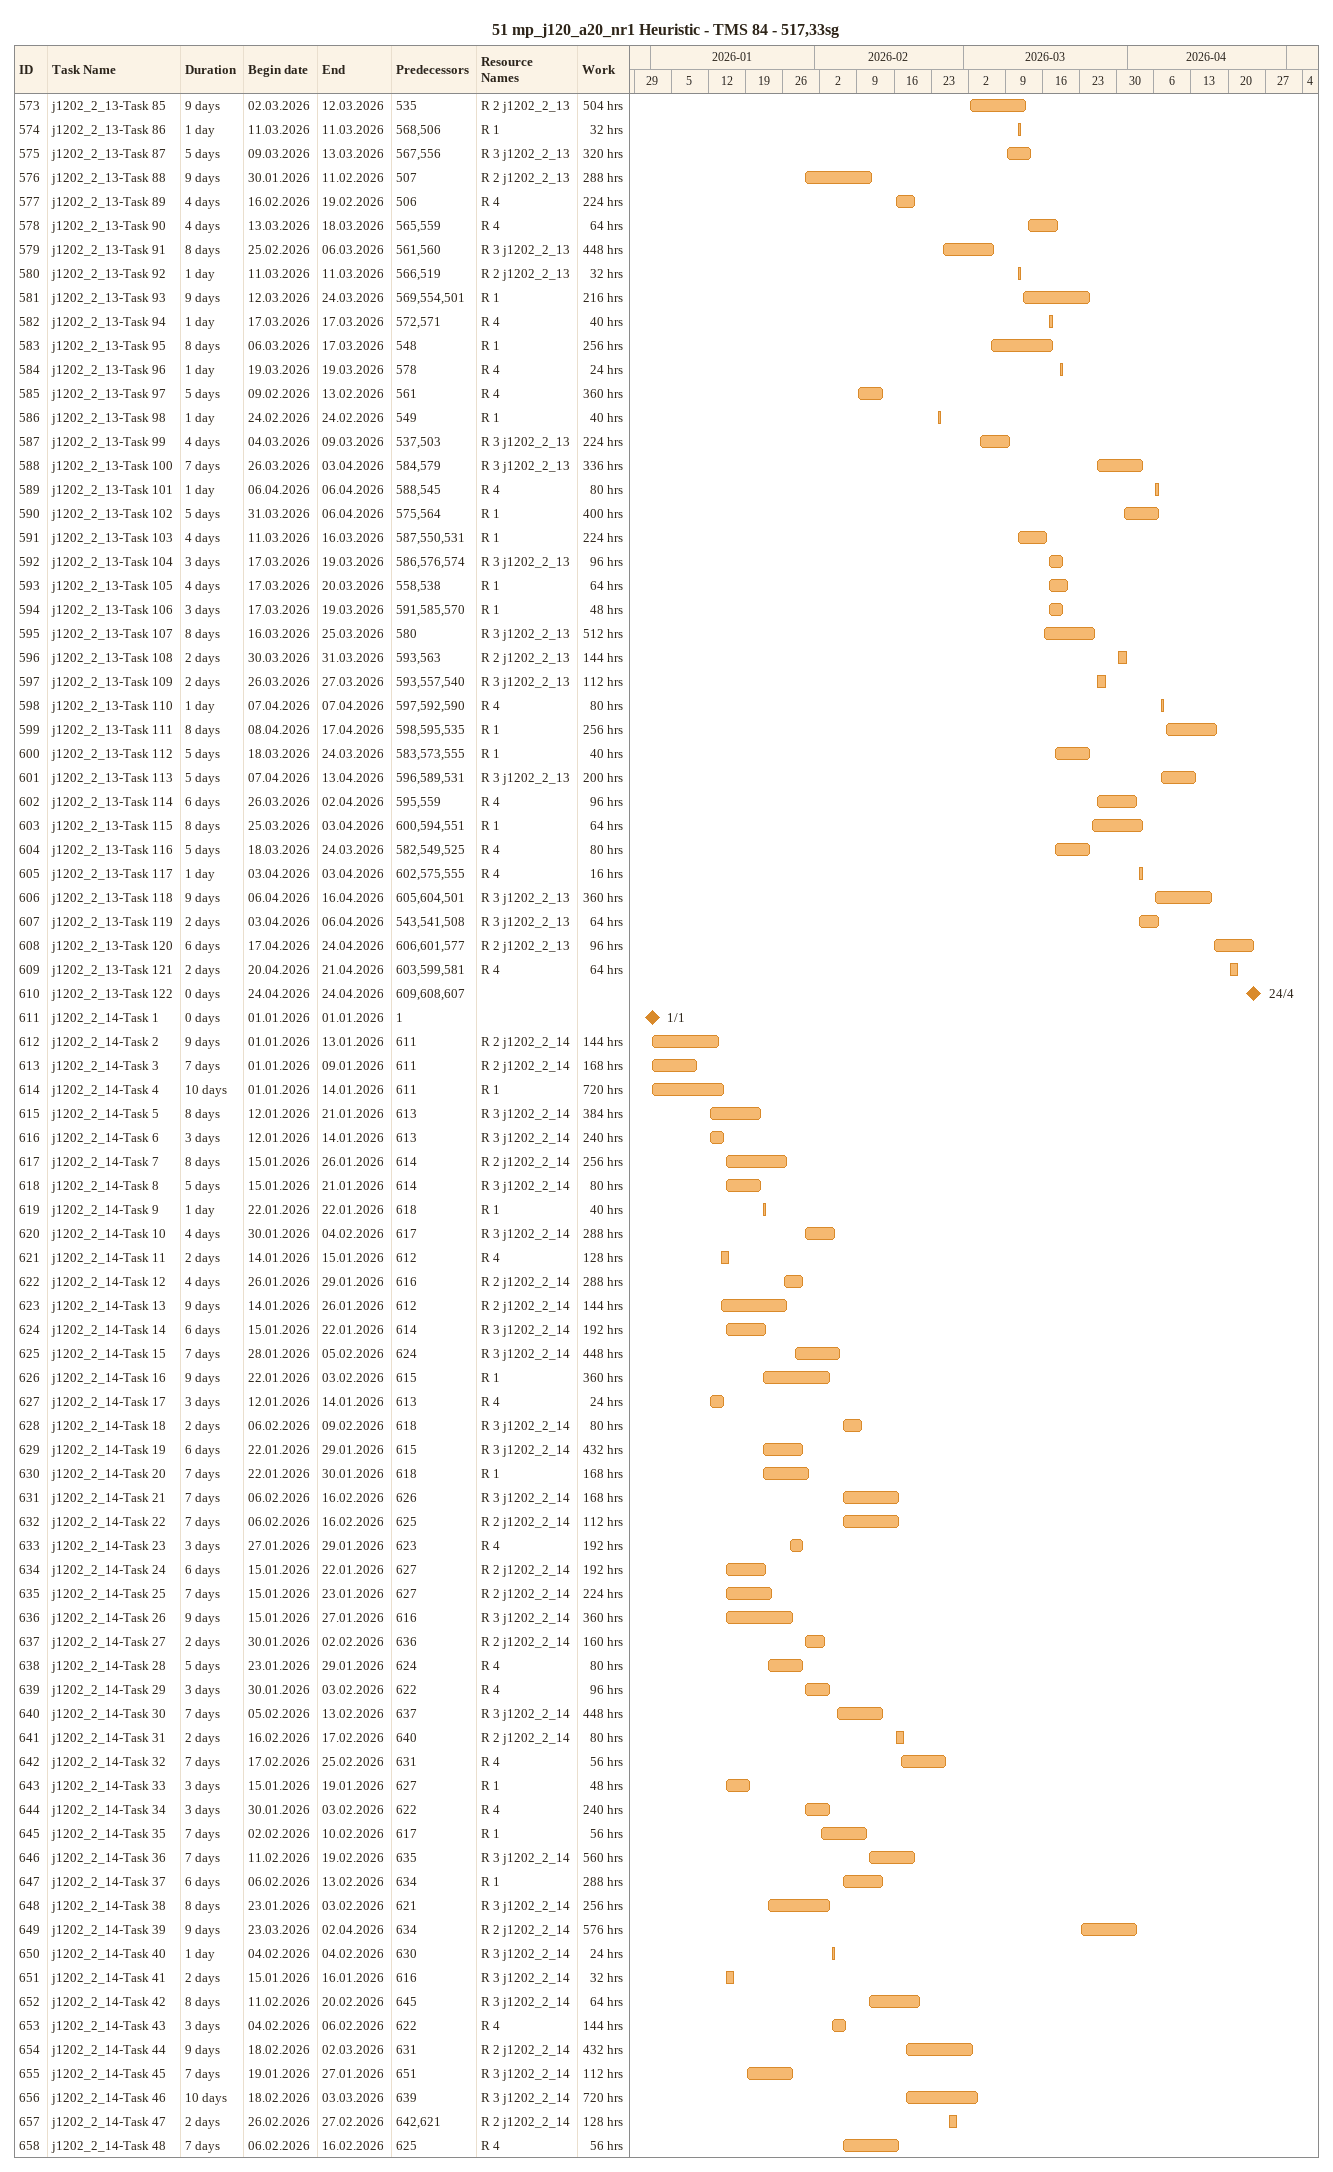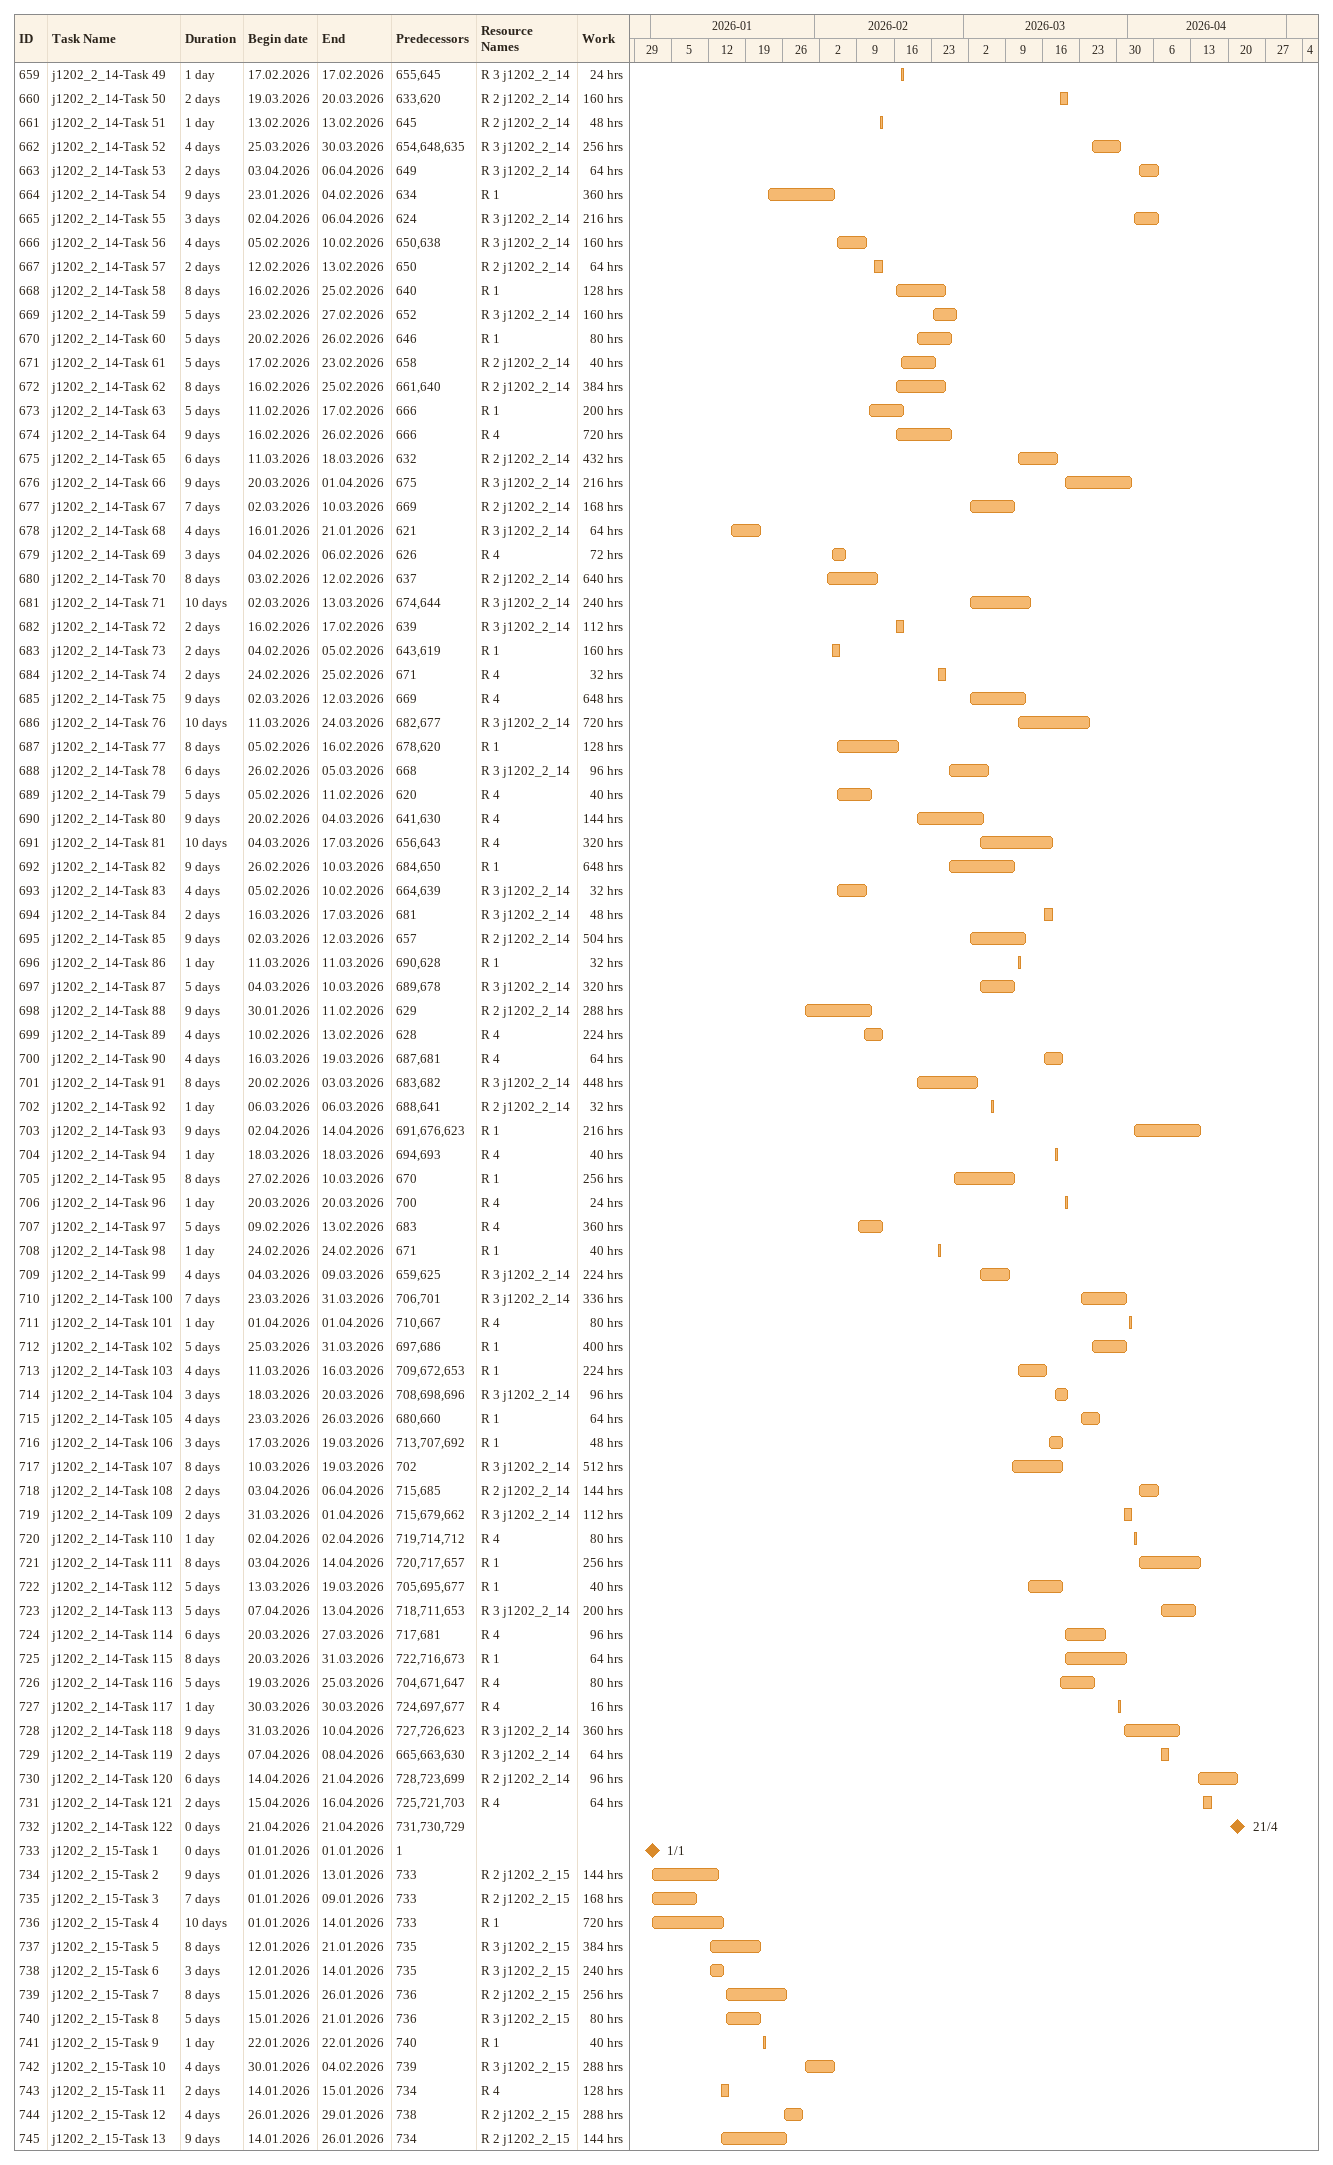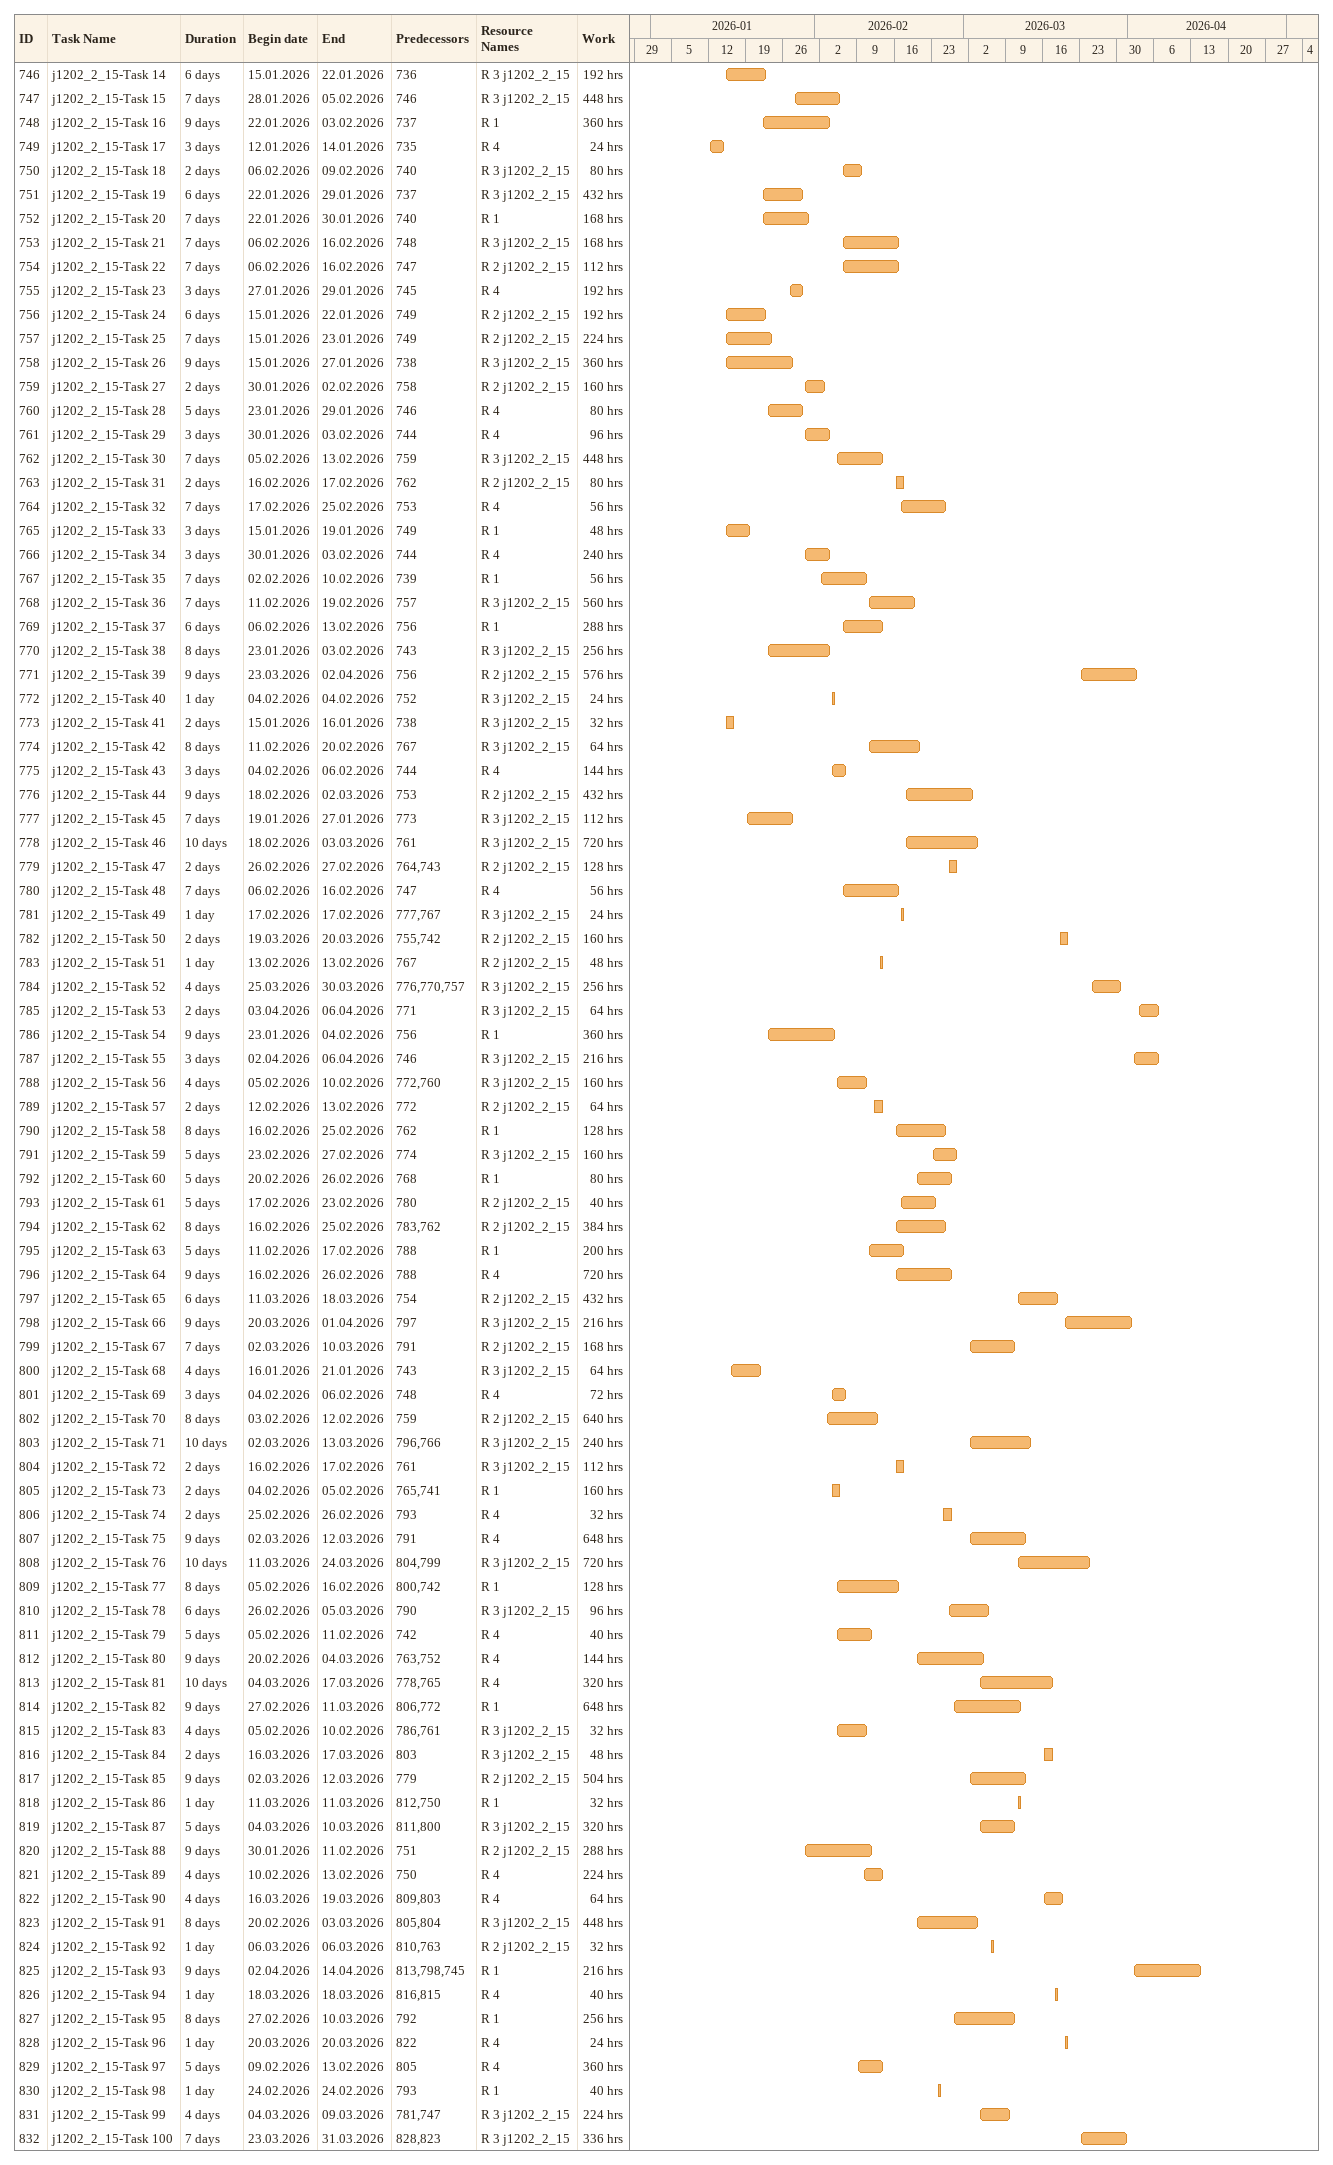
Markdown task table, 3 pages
51 mp_j120_a20_nr1 Heuristic - TMS 84 - 517,33sg

| ID | Task | Duration | Start | Finish | Predecessors | Resources | Work (h) |
|---|---|---|---|---|---|---|---|
| 573 | j1202_2_13-Task 85 | 9d | 2026-03-02 | 2026-03-12 | 535 | R 2 j1202_2_13 | 504 |
| 574 | j1202_2_13-Task 86 | 1d | 2026-03-11 | 2026-03-11 | 568, 506 | R 1 | 32 |
| 575 | j1202_2_13-Task 87 | 5d | 2026-03-09 | 2026-03-13 | 567, 556 | R 3 j1202_2_13 | 320 |
| 576 | j1202_2_13-Task 88 | 9d | 2026-01-30 | 2026-02-11 | 507 | R 2 j1202_2_13 | 288 |
| 577 | j1202_2_13-Task 89 | 4d | 2026-02-16 | 2026-02-19 | 506 | R 4 | 224 |
| 578 | j1202_2_13-Task 90 | 4d | 2026-03-13 | 2026-03-18 | 565, 559 | R 4 | 64 |
| 579 | j1202_2_13-Task 91 | 8d | 2026-02-25 | 2026-03-06 | 561, 560 | R 3 j1202_2_13 | 448 |
| 580 | j1202_2_13-Task 92 | 1d | 2026-03-11 | 2026-03-11 | 566, 519 | R 2 j1202_2_13 | 32 |
| 581 | j1202_2_13-Task 93 | 9d | 2026-03-12 | 2026-03-24 | 569, 554, 501 | R 1 | 216 |
| 582 | j1202_2_13-Task 94 | 1d | 2026-03-17 | 2026-03-17 | 572, 571 | R 4 | 40 |
| 583 | j1202_2_13-Task 95 | 8d | 2026-03-06 | 2026-03-17 | 548 | R 1 | 256 |
| 584 | j1202_2_13-Task 96 | 1d | 2026-03-19 | 2026-03-19 | 578 | R 4 | 24 |
| 585 | j1202_2_13-Task 97 | 5d | 2026-02-09 | 2026-02-13 | 561 | R 4 | 360 |
| 586 | j1202_2_13-Task 98 | 1d | 2026-02-24 | 2026-02-24 | 549 | R 1 | 40 |
| 587 | j1202_2_13-Task 99 | 4d | 2026-03-04 | 2026-03-09 | 537, 503 | R 3 j1202_2_13 | 224 |
| 588 | j1202_2_13-Task 100 | 7d | 2026-03-26 | 2026-04-03 | 584, 579 | R 3 j1202_2_13 | 336 |
| 589 | j1202_2_13-Task 101 | 1d | 2026-04-06 | 2026-04-06 | 588, 545 | R 4 | 80 |
| 590 | j1202_2_13-Task 102 | 5d | 2026-03-31 | 2026-04-06 | 575, 564 | R 1 | 400 |
| 591 | j1202_2_13-Task 103 | 4d | 2026-03-11 | 2026-03-16 | 587, 550, 531 | R 1 | 224 |
| 592 | j1202_2_13-Task 104 | 3d | 2026-03-17 | 2026-03-19 | 586, 576, 574 | R 3 j1202_2_13 | 96 |
| 593 | j1202_2_13-Task 105 | 4d | 2026-03-17 | 2026-03-20 | 558, 538 | R 1 | 64 |
| 594 | j1202_2_13-Task 106 | 3d | 2026-03-17 | 2026-03-19 | 591, 585, 570 | R 1 | 48 |
| 595 | j1202_2_13-Task 107 | 8d | 2026-03-16 | 2026-03-25 | 580 | R 3 j1202_2_13 | 512 |
| 596 | j1202_2_13-Task 108 | 2d | 2026-03-30 | 2026-03-31 | 593, 563 | R 2 j1202_2_13 | 144 |
| 597 | j1202_2_13-Task 109 | 2d | 2026-03-26 | 2026-03-27 | 593, 557, 540 | R 3 j1202_2_13 | 112 |
| 598 | j1202_2_13-Task 110 | 1d | 2026-04-07 | 2026-04-07 | 597, 592, 590 | R 4 | 80 |
| 599 | j1202_2_13-Task 111 | 8d | 2026-04-08 | 2026-04-17 | 598, 595, 535 | R 1 | 256 |
| 600 | j1202_2_13-Task 112 | 5d | 2026-03-18 | 2026-03-24 | 583, 573, 555 | R 1 | 40 |
| 601 | j1202_2_13-Task 113 | 5d | 2026-04-07 | 2026-04-13 | 596, 589, 531 | R 3 j1202_2_13 | 200 |
| 602 | j1202_2_13-Task 114 | 6d | 2026-03-26 | 2026-04-02 | 595, 559 | R 4 | 96 |
| 603 | j1202_2_13-Task 115 | 8d | 2026-03-25 | 2026-04-03 | 600, 594, 551 | R 1 | 64 |
| 604 | j1202_2_13-Task 116 | 5d | 2026-03-18 | 2026-03-24 | 582, 549, 525 | R 4 | 80 |
| 605 | j1202_2_13-Task 117 | 1d | 2026-04-03 | 2026-04-03 | 602, 575, 555 | R 4 | 16 |
| 606 | j1202_2_13-Task 118 | 9d | 2026-04-06 | 2026-04-16 | 605, 604, 501 | R 3 j1202_2_13 | 360 |
| 607 | j1202_2_13-Task 119 | 2d | 2026-04-03 | 2026-04-06 | 543, 541, 508 | R 3 j1202_2_13 | 64 |
| 608 | j1202_2_13-Task 120 | 6d | 2026-04-17 | 2026-04-24 | 606, 601, 577 | R 2 j1202_2_13 | 96 |
| 609 | j1202_2_13-Task 121 | 2d | 2026-04-20 | 2026-04-21 | 603, 599, 581 | R 4 | 64 |
| 610 | j1202_2_13-Task 122 | 0d | 2026-04-24 | 2026-04-24 | 609, 608, 607 |  |  |
| 611 | j1202_2_14-Task 1 | 0d | 2026-01-01 | 2026-01-01 | 1 |  |  |
| 612 | j1202_2_14-Task 2 | 9d | 2026-01-01 | 2026-01-13 | 611 | R 2 j1202_2_14 | 144 |
| 613 | j1202_2_14-Task 3 | 7d | 2026-01-01 | 2026-01-09 | 611 | R 2 j1202_2_14 | 168 |
| 614 | j1202_2_14-Task 4 | 10d | 2026-01-01 | 2026-01-14 | 611 | R 1 | 720 |
| 615 | j1202_2_14-Task 5 | 8d | 2026-01-12 | 2026-01-21 | 613 | R 3 j1202_2_14 | 384 |
| 616 | j1202_2_14-Task 6 | 3d | 2026-01-12 | 2026-01-14 | 613 | R 3 j1202_2_14 | 240 |
| 617 | j1202_2_14-Task 7 | 8d | 2026-01-15 | 2026-01-26 | 614 | R 2 j1202_2_14 | 256 |
| 618 | j1202_2_14-Task 8 | 5d | 2026-01-15 | 2026-01-21 | 614 | R 3 j1202_2_14 | 80 |
| 619 | j1202_2_14-Task 9 | 1d | 2026-01-22 | 2026-01-22 | 618 | R 1 | 40 |
| 620 | j1202_2_14-Task 10 | 4d | 2026-01-30 | 2026-02-04 | 617 | R 3 j1202_2_14 | 288 |
| 621 | j1202_2_14-Task 11 | 2d | 2026-01-14 | 2026-01-15 | 612 | R 4 | 128 |
| 622 | j1202_2_14-Task 12 | 4d | 2026-01-26 | 2026-01-29 | 616 | R 2 j1202_2_14 | 288 |
| 623 | j1202_2_14-Task 13 | 9d | 2026-01-14 | 2026-01-26 | 612 | R 2 j1202_2_14 | 144 |
| 624 | j1202_2_14-Task 14 | 6d | 2026-01-15 | 2026-01-22 | 614 | R 3 j1202_2_14 | 192 |
| 625 | j1202_2_14-Task 15 | 7d | 2026-01-28 | 2026-02-05 | 624 | R 3 j1202_2_14 | 448 |
| 626 | j1202_2_14-Task 16 | 9d | 2026-01-22 | 2026-02-03 | 615 | R 1 | 360 |
| 627 | j1202_2_14-Task 17 | 3d | 2026-01-12 | 2026-01-14 | 613 | R 4 | 24 |
| 628 | j1202_2_14-Task 18 | 2d | 2026-02-06 | 2026-02-09 | 618 | R 3 j1202_2_14 | 80 |
| 629 | j1202_2_14-Task 19 | 6d | 2026-01-22 | 2026-01-29 | 615 | R 3 j1202_2_14 | 432 |
| 630 | j1202_2_14-Task 20 | 7d | 2026-01-22 | 2026-01-30 | 618 | R 1 | 168 |
| 631 | j1202_2_14-Task 21 | 7d | 2026-02-06 | 2026-02-16 | 626 | R 3 j1202_2_14 | 168 |
| 632 | j1202_2_14-Task 22 | 7d | 2026-02-06 | 2026-02-16 | 625 | R 2 j1202_2_14 | 112 |
| 633 | j1202_2_14-Task 23 | 3d | 2026-01-27 | 2026-01-29 | 623 | R 4 | 192 |
| 634 | j1202_2_14-Task 24 | 6d | 2026-01-15 | 2026-01-22 | 627 | R 2 j1202_2_14 | 192 |
| 635 | j1202_2_14-Task 25 | 7d | 2026-01-15 | 2026-01-23 | 627 | R 2 j1202_2_14 | 224 |
| 636 | j1202_2_14-Task 26 | 9d | 2026-01-15 | 2026-01-27 | 616 | R 3 j1202_2_14 | 360 |
| 637 | j1202_2_14-Task 27 | 2d | 2026-01-30 | 2026-02-02 | 636 | R 2 j1202_2_14 | 160 |
| 638 | j1202_2_14-Task 28 | 5d | 2026-01-23 | 2026-01-29 | 624 | R 4 | 80 |
| 639 | j1202_2_14-Task 29 | 3d | 2026-01-30 | 2026-02-03 | 622 | R 4 | 96 |
| 640 | j1202_2_14-Task 30 | 7d | 2026-02-05 | 2026-02-13 | 637 | R 3 j1202_2_14 | 448 |
| 641 | j1202_2_14-Task 31 | 2d | 2026-02-16 | 2026-02-17 | 640 | R 2 j1202_2_14 | 80 |
| 642 | j1202_2_14-Task 32 | 7d | 2026-02-17 | 2026-02-25 | 631 | R 4 | 56 |
| 643 | j1202_2_14-Task 33 | 3d | 2026-01-15 | 2026-01-19 | 627 | R 1 | 48 |
| 644 | j1202_2_14-Task 34 | 3d | 2026-01-30 | 2026-02-03 | 622 | R 4 | 240 |
| 645 | j1202_2_14-Task 35 | 7d | 2026-02-02 | 2026-02-10 | 617 | R 1 | 56 |
| 646 | j1202_2_14-Task 36 | 7d | 2026-02-11 | 2026-02-19 | 635 | R 3 j1202_2_14 | 560 |
| 647 | j1202_2_14-Task 37 | 6d | 2026-02-06 | 2026-02-13 | 634 | R 1 | 288 |
| 648 | j1202_2_14-Task 38 | 8d | 2026-01-23 | 2026-02-03 | 621 | R 3 j1202_2_14 | 256 |
| 649 | j1202_2_14-Task 39 | 9d | 2026-03-23 | 2026-04-02 | 634 | R 2 j1202_2_14 | 576 |
| 650 | j1202_2_14-Task 40 | 1d | 2026-02-04 | 2026-02-04 | 630 | R 3 j1202_2_14 | 24 |
| 651 | j1202_2_14-Task 41 | 2d | 2026-01-15 | 2026-01-16 | 616 | R 3 j1202_2_14 | 32 |
| 652 | j1202_2_14-Task 42 | 8d | 2026-02-11 | 2026-02-20 | 645 | R 3 j1202_2_14 | 64 |
| 653 | j1202_2_14-Task 43 | 3d | 2026-02-04 | 2026-02-06 | 622 | R 4 | 144 |
| 654 | j1202_2_14-Task 44 | 9d | 2026-02-18 | 2026-03-02 | 631 | R 2 j1202_2_14 | 432 |
| 655 | j1202_2_14-Task 45 | 7d | 2026-01-19 | 2026-01-27 | 651 | R 3 j1202_2_14 | 112 |
| 656 | j1202_2_14-Task 46 | 10d | 2026-02-18 | 2026-03-03 | 639 | R 3 j1202_2_14 | 720 |
| 657 | j1202_2_14-Task 47 | 2d | 2026-02-26 | 2026-02-27 | 642, 621 | R 2 j1202_2_14 | 128 |
| 658 | j1202_2_14-Task 48 | 7d | 2026-02-06 | 2026-02-16 | 625 | R 4 | 56 |
| 659 | j1202_2_14-Task 49 | 1d | 2026-02-17 | 2026-02-17 | 655, 645 | R 3 j1202_2_14 | 24 |
| 660 | j1202_2_14-Task 50 | 2d | 2026-03-19 | 2026-03-20 | 633, 620 | R 2 j1202_2_14 | 160 |
| 661 | j1202_2_14-Task 51 | 1d | 2026-02-13 | 2026-02-13 | 645 | R 2 j1202_2_14 | 48 |
| 662 | j1202_2_14-Task 52 | 4d | 2026-03-25 | 2026-03-30 | 654, 648, 635 | R 3 j1202_2_14 | 256 |
| 663 | j1202_2_14-Task 53 | 2d | 2026-04-03 | 2026-04-06 | 649 | R 3 j1202_2_14 | 64 |
| 664 | j1202_2_14-Task 54 | 9d | 2026-01-23 | 2026-02-04 | 634 | R 1 | 360 |
| 665 | j1202_2_14-Task 55 | 3d | 2026-04-02 | 2026-04-06 | 624 | R 3 j1202_2_14 | 216 |
| 666 | j1202_2_14-Task 56 | 4d | 2026-02-05 | 2026-02-10 | 650, 638 | R 3 j1202_2_14 | 160 |
| 667 | j1202_2_14-Task 57 | 2d | 2026-02-12 | 2026-02-13 | 650 | R 2 j1202_2_14 | 64 |
| 668 | j1202_2_14-Task 58 | 8d | 2026-02-16 | 2026-02-25 | 640 | R 1 | 128 |
| 669 | j1202_2_14-Task 59 | 5d | 2026-02-23 | 2026-02-27 | 652 | R 3 j1202_2_14 | 160 |
| 670 | j1202_2_14-Task 60 | 5d | 2026-02-20 | 2026-02-26 | 646 | R 1 | 80 |
| 671 | j1202_2_14-Task 61 | 5d | 2026-02-17 | 2026-02-23 | 658 | R 2 j1202_2_14 | 40 |
| 672 | j1202_2_14-Task 62 | 8d | 2026-02-16 | 2026-02-25 | 661, 640 | R 2 j1202_2_14 | 384 |
| 673 | j1202_2_14-Task 63 | 5d | 2026-02-11 | 2026-02-17 | 666 | R 1 | 200 |
| 674 | j1202_2_14-Task 64 | 9d | 2026-02-16 | 2026-02-26 | 666 | R 4 | 720 |
| 675 | j1202_2_14-Task 65 | 6d | 2026-03-11 | 2026-03-18 | 632 | R 2 j1202_2_14 | 432 |
| 676 | j1202_2_14-Task 66 | 9d | 2026-03-20 | 2026-04-01 | 675 | R 3 j1202_2_14 | 216 |
| 677 | j1202_2_14-Task 67 | 7d | 2026-03-02 | 2026-03-10 | 669 | R 2 j1202_2_14 | 168 |
| 678 | j1202_2_14-Task 68 | 4d | 2026-01-16 | 2026-01-21 | 621 | R 3 j1202_2_14 | 64 |
| 679 | j1202_2_14-Task 69 | 3d | 2026-02-04 | 2026-02-06 | 626 | R 4 | 72 |
| 680 | j1202_2_14-Task 70 | 8d | 2026-02-03 | 2026-02-12 | 637 | R 2 j1202_2_14 | 640 |
| 681 | j1202_2_14-Task 71 | 10d | 2026-03-02 | 2026-03-13 | 674, 644 | R 3 j1202_2_14 | 240 |
| 682 | j1202_2_14-Task 72 | 2d | 2026-02-16 | 2026-02-17 | 639 | R 3 j1202_2_14 | 112 |
| 683 | j1202_2_14-Task 73 | 2d | 2026-02-04 | 2026-02-05 | 643, 619 | R 1 | 160 |
| 684 | j1202_2_14-Task 74 | 2d | 2026-02-24 | 2026-02-25 | 671 | R 4 | 32 |
| 685 | j1202_2_14-Task 75 | 9d | 2026-03-02 | 2026-03-12 | 669 | R 4 | 648 |
| 686 | j1202_2_14-Task 76 | 10d | 2026-03-11 | 2026-03-24 | 682, 677 | R 3 j1202_2_14 | 720 |
| 687 | j1202_2_14-Task 77 | 8d | 2026-02-05 | 2026-02-16 | 678, 620 | R 1 | 128 |
| 688 | j1202_2_14-Task 78 | 6d | 2026-02-26 | 2026-03-05 | 668 | R 3 j1202_2_14 | 96 |
| 689 | j1202_2_14-Task 79 | 5d | 2026-02-05 | 2026-02-11 | 620 | R 4 | 40 |
| 690 | j1202_2_14-Task 80 | 9d | 2026-02-20 | 2026-03-04 | 641, 630 | R 4 | 144 |
| 691 | j1202_2_14-Task 81 | 10d | 2026-03-04 | 2026-03-17 | 656, 643 | R 4 | 320 |
| 692 | j1202_2_14-Task 82 | 9d | 2026-02-26 | 2026-03-10 | 684, 650 | R 1 | 648 |
| 693 | j1202_2_14-Task 83 | 4d | 2026-02-05 | 2026-02-10 | 664, 639 | R 3 j1202_2_14 | 32 |
| 694 | j1202_2_14-Task 84 | 2d | 2026-03-16 | 2026-03-17 | 681 | R 3 j1202_2_14 | 48 |
| 695 | j1202_2_14-Task 85 | 9d | 2026-03-02 | 2026-03-12 | 657 | R 2 j1202_2_14 | 504 |
| 696 | j1202_2_14-Task 86 | 1d | 2026-03-11 | 2026-03-11 | 690, 628 | R 1 | 32 |
| 697 | j1202_2_14-Task 87 | 5d | 2026-03-04 | 2026-03-10 | 689, 678 | R 3 j1202_2_14 | 320 |
| 698 | j1202_2_14-Task 88 | 9d | 2026-01-30 | 2026-02-11 | 629 | R 2 j1202_2_14 | 288 |
| 699 | j1202_2_14-Task 89 | 4d | 2026-02-10 | 2026-02-13 | 628 | R 4 | 224 |
| 700 | j1202_2_14-Task 90 | 4d | 2026-03-16 | 2026-03-19 | 687, 681 | R 4 | 64 |
| 701 | j1202_2_14-Task 91 | 8d | 2026-02-20 | 2026-03-03 | 683, 682 | R 3 j1202_2_14 | 448 |
| 702 | j1202_2_14-Task 92 | 1d | 2026-03-06 | 2026-03-06 | 688, 641 | R 2 j1202_2_14 | 32 |
| 703 | j1202_2_14-Task 93 | 9d | 2026-04-02 | 2026-04-14 | 691, 676, 623 | R 1 | 216 |
| 704 | j1202_2_14-Task 94 | 1d | 2026-03-18 | 2026-03-18 | 694, 693 | R 4 | 40 |
| 705 | j1202_2_14-Task 95 | 8d | 2026-02-27 | 2026-03-10 | 670 | R 1 | 256 |
| 706 | j1202_2_14-Task 96 | 1d | 2026-03-20 | 2026-03-20 | 700 | R 4 | 24 |
| 707 | j1202_2_14-Task 97 | 5d | 2026-02-09 | 2026-02-13 | 683 | R 4 | 360 |
| 708 | j1202_2_14-Task 98 | 1d | 2026-02-24 | 2026-02-24 | 671 | R 1 | 40 |
| 709 | j1202_2_14-Task 99 | 4d | 2026-03-04 | 2026-03-09 | 659, 625 | R 3 j1202_2_14 | 224 |
| 710 | j1202_2_14-Task 100 | 7d | 2026-03-23 | 2026-03-31 | 706, 701 | R 3 j1202_2_14 | 336 |
| 711 | j1202_2_14-Task 101 | 1d | 2026-04-01 | 2026-04-01 | 710, 667 | R 4 | 80 |
| 712 | j1202_2_14-Task 102 | 5d | 2026-03-25 | 2026-03-31 | 697, 686 | R 1 | 400 |
| 713 | j1202_2_14-Task 103 | 4d | 2026-03-11 | 2026-03-16 | 709, 672, 653 | R 1 | 224 |
| 714 | j1202_2_14-Task 104 | 3d | 2026-03-18 | 2026-03-20 | 708, 698, 696 | R 3 j1202_2_14 | 96 |
| 715 | j1202_2_14-Task 105 | 4d | 2026-03-23 | 2026-03-26 | 680, 660 | R 1 | 64 |
| 716 | j1202_2_14-Task 106 | 3d | 2026-03-17 | 2026-03-19 | 713, 707, 692 | R 1 | 48 |
| 717 | j1202_2_14-Task 107 | 8d | 2026-03-10 | 2026-03-19 | 702 | R 3 j1202_2_14 | 512 |
| 718 | j1202_2_14-Task 108 | 2d | 2026-04-03 | 2026-04-06 | 715, 685 | R 2 j1202_2_14 | 144 |
| 719 | j1202_2_14-Task 109 | 2d | 2026-03-31 | 2026-04-01 | 715, 679, 662 | R 3 j1202_2_14 | 112 |
| 720 | j1202_2_14-Task 110 | 1d | 2026-04-02 | 2026-04-02 | 719, 714, 712 | R 4 | 80 |
| 721 | j1202_2_14-Task 111 | 8d | 2026-04-03 | 2026-04-14 | 720, 717, 657 | R 1 | 256 |
| 722 | j1202_2_14-Task 112 | 5d | 2026-03-13 | 2026-03-19 | 705, 695, 677 | R 1 | 40 |
| 723 | j1202_2_14-Task 113 | 5d | 2026-04-07 | 2026-04-13 | 718, 711, 653 | R 3 j1202_2_14 | 200 |
| 724 | j1202_2_14-Task 114 | 6d | 2026-03-20 | 2026-03-27 | 717, 681 | R 4 | 96 |
| 725 | j1202_2_14-Task 115 | 8d | 2026-03-20 | 2026-03-31 | 722, 716, 673 | R 1 | 64 |
| 726 | j1202_2_14-Task 116 | 5d | 2026-03-19 | 2026-03-25 | 704, 671, 647 | R 4 | 80 |
| 727 | j1202_2_14-Task 117 | 1d | 2026-03-30 | 2026-03-30 | 724, 697, 677 | R 4 | 16 |
| 728 | j1202_2_14-Task 118 | 9d | 2026-03-31 | 2026-04-10 | 727, 726, 623 | R 3 j1202_2_14 | 360 |
| 729 | j1202_2_14-Task 119 | 2d | 2026-04-07 | 2026-04-08 | 665, 663, 630 | R 3 j1202_2_14 | 64 |
| 730 | j1202_2_14-Task 120 | 6d | 2026-04-14 | 2026-04-21 | 728, 723, 699 | R 2 j1202_2_14 | 96 |
| 731 | j1202_2_14-Task 121 | 2d | 2026-04-15 | 2026-04-16 | 725, 721, 703 | R 4 | 64 |
| 732 | j1202_2_14-Task 122 | 0d | 2026-04-21 | 2026-04-21 | 731, 730, 729 |  |  |
| 733 | j1202_2_15-Task 1 | 0d | 2026-01-01 | 2026-01-01 | 1 |  |  |
| 734 | j1202_2_15-Task 2 | 9d | 2026-01-01 | 2026-01-13 | 733 | R 2 j1202_2_15 | 144 |
| 735 | j1202_2_15-Task 3 | 7d | 2026-01-01 | 2026-01-09 | 733 | R 2 j1202_2_15 | 168 |
| 736 | j1202_2_15-Task 4 | 10d | 2026-01-01 | 2026-01-14 | 733 | R 1 | 720 |
| 737 | j1202_2_15-Task 5 | 8d | 2026-01-12 | 2026-01-21 | 735 | R 3 j1202_2_15 | 384 |
| 738 | j1202_2_15-Task 6 | 3d | 2026-01-12 | 2026-01-14 | 735 | R 3 j1202_2_15 | 240 |
| 739 | j1202_2_15-Task 7 | 8d | 2026-01-15 | 2026-01-26 | 736 | R 2 j1202_2_15 | 256 |
| 740 | j1202_2_15-Task 8 | 5d | 2026-01-15 | 2026-01-21 | 736 | R 3 j1202_2_15 | 80 |
| 741 | j1202_2_15-Task 9 | 1d | 2026-01-22 | 2026-01-22 | 740 | R 1 | 40 |
| 742 | j1202_2_15-Task 10 | 4d | 2026-01-30 | 2026-02-04 | 739 | R 3 j1202_2_15 | 288 |
| 743 | j1202_2_15-Task 11 | 2d | 2026-01-14 | 2026-01-15 | 734 | R 4 | 128 |
| 744 | j1202_2_15-Task 12 | 4d | 2026-01-26 | 2026-01-29 | 738 | R 2 j1202_2_15 | 288 |
| 745 | j1202_2_15-Task 13 | 9d | 2026-01-14 | 2026-01-26 | 734 | R 2 j1202_2_15 | 144 |
| 746 | j1202_2_15-Task 14 | 6d | 2026-01-15 | 2026-01-22 | 736 | R 3 j1202_2_15 | 192 |
| 747 | j1202_2_15-Task 15 | 7d | 2026-01-28 | 2026-02-05 | 746 | R 3 j1202_2_15 | 448 |
| 748 | j1202_2_15-Task 16 | 9d | 2026-01-22 | 2026-02-03 | 737 | R 1 | 360 |
| 749 | j1202_2_15-Task 17 | 3d | 2026-01-12 | 2026-01-14 | 735 | R 4 | 24 |
| 750 | j1202_2_15-Task 18 | 2d | 2026-02-06 | 2026-02-09 | 740 | R 3 j1202_2_15 | 80 |
| 751 | j1202_2_15-Task 19 | 6d | 2026-01-22 | 2026-01-29 | 737 | R 3 j1202_2_15 | 432 |
| 752 | j1202_2_15-Task 20 | 7d | 2026-01-22 | 2026-01-30 | 740 | R 1 | 168 |
| 753 | j1202_2_15-Task 21 | 7d | 2026-02-06 | 2026-02-16 | 748 | R 3 j1202_2_15 | 168 |
| 754 | j1202_2_15-Task 22 | 7d | 2026-02-06 | 2026-02-16 | 747 | R 2 j1202_2_15 | 112 |
| 755 | j1202_2_15-Task 23 | 3d | 2026-01-27 | 2026-01-29 | 745 | R 4 | 192 |
| 756 | j1202_2_15-Task 24 | 6d | 2026-01-15 | 2026-01-22 | 749 | R 2 j1202_2_15 | 192 |
| 757 | j1202_2_15-Task 25 | 7d | 2026-01-15 | 2026-01-23 | 749 | R 2 j1202_2_15 | 224 |
| 758 | j1202_2_15-Task 26 | 9d | 2026-01-15 | 2026-01-27 | 738 | R 3 j1202_2_15 | 360 |
| 759 | j1202_2_15-Task 27 | 2d | 2026-01-30 | 2026-02-02 | 758 | R 2 j1202_2_15 | 160 |
| 760 | j1202_2_15-Task 28 | 5d | 2026-01-23 | 2026-01-29 | 746 | R 4 | 80 |
| 761 | j1202_2_15-Task 29 | 3d | 2026-01-30 | 2026-02-03 | 744 | R 4 | 96 |
| 762 | j1202_2_15-Task 30 | 7d | 2026-02-05 | 2026-02-13 | 759 | R 3 j1202_2_15 | 448 |
| 763 | j1202_2_15-Task 31 | 2d | 2026-02-16 | 2026-02-17 | 762 | R 2 j1202_2_15 | 80 |
| 764 | j1202_2_15-Task 32 | 7d | 2026-02-17 | 2026-02-25 | 753 | R 4 | 56 |
| 765 | j1202_2_15-Task 33 | 3d | 2026-01-15 | 2026-01-19 | 749 | R 1 | 48 |
| 766 | j1202_2_15-Task 34 | 3d | 2026-01-30 | 2026-02-03 | 744 | R 4 | 240 |
| 767 | j1202_2_15-Task 35 | 7d | 2026-02-02 | 2026-02-10 | 739 | R 1 | 56 |
| 768 | j1202_2_15-Task 36 | 7d | 2026-02-11 | 2026-02-19 | 757 | R 3 j1202_2_15 | 560 |
| 769 | j1202_2_15-Task 37 | 6d | 2026-02-06 | 2026-02-13 | 756 | R 1 | 288 |
| 770 | j1202_2_15-Task 38 | 8d | 2026-01-23 | 2026-02-03 | 743 | R 3 j1202_2_15 | 256 |
| 771 | j1202_2_15-Task 39 | 9d | 2026-03-23 | 2026-04-02 | 756 | R 2 j1202_2_15 | 576 |
| 772 | j1202_2_15-Task 40 | 1d | 2026-02-04 | 2026-02-04 | 752 | R 3 j1202_2_15 | 24 |
| 773 | j1202_2_15-Task 41 | 2d | 2026-01-15 | 2026-01-16 | 738 | R 3 j1202_2_15 | 32 |
| 774 | j1202_2_15-Task 42 | 8d | 2026-02-11 | 2026-02-20 | 767 | R 3 j1202_2_15 | 64 |
| 775 | j1202_2_15-Task 43 | 3d | 2026-02-04 | 2026-02-06 | 744 | R 4 | 144 |
| 776 | j1202_2_15-Task 44 | 9d | 2026-02-18 | 2026-03-02 | 753 | R 2 j1202_2_15 | 432 |
| 777 | j1202_2_15-Task 45 | 7d | 2026-01-19 | 2026-01-27 | 773 | R 3 j1202_2_15 | 112 |
| 778 | j1202_2_15-Task 46 | 10d | 2026-02-18 | 2026-03-03 | 761 | R 3 j1202_2_15 | 720 |
| 779 | j1202_2_15-Task 47 | 2d | 2026-02-26 | 2026-02-27 | 764, 743 | R 2 j1202_2_15 | 128 |
| 780 | j1202_2_15-Task 48 | 7d | 2026-02-06 | 2026-02-16 | 747 | R 4 | 56 |
| 781 | j1202_2_15-Task 49 | 1d | 2026-02-17 | 2026-02-17 | 777, 767 | R 3 j1202_2_15 | 24 |
| 782 | j1202_2_15-Task 50 | 2d | 2026-03-19 | 2026-03-20 | 755, 742 | R 2 j1202_2_15 | 160 |
| 783 | j1202_2_15-Task 51 | 1d | 2026-02-13 | 2026-02-13 | 767 | R 2 j1202_2_15 | 48 |
| 784 | j1202_2_15-Task 52 | 4d | 2026-03-25 | 2026-03-30 | 776, 770, 757 | R 3 j1202_2_15 | 256 |
| 785 | j1202_2_15-Task 53 | 2d | 2026-04-03 | 2026-04-06 | 771 | R 3 j1202_2_15 | 64 |
| 786 | j1202_2_15-Task 54 | 9d | 2026-01-23 | 2026-02-04 | 756 | R 1 | 360 |
| 787 | j1202_2_15-Task 55 | 3d | 2026-04-02 | 2026-04-06 | 746 | R 3 j1202_2_15 | 216 |
| 788 | j1202_2_15-Task 56 | 4d | 2026-02-05 | 2026-02-10 | 772, 760 | R 3 j1202_2_15 | 160 |
| 789 | j1202_2_15-Task 57 | 2d | 2026-02-12 | 2026-02-13 | 772 | R 2 j1202_2_15 | 64 |
| 790 | j1202_2_15-Task 58 | 8d | 2026-02-16 | 2026-02-25 | 762 | R 1 | 128 |
| 791 | j1202_2_15-Task 59 | 5d | 2026-02-23 | 2026-02-27 | 774 | R 3 j1202_2_15 | 160 |
| 792 | j1202_2_15-Task 60 | 5d | 2026-02-20 | 2026-02-26 | 768 | R 1 | 80 |
| 793 | j1202_2_15-Task 61 | 5d | 2026-02-17 | 2026-02-23 | 780 | R 2 j1202_2_15 | 40 |
| 794 | j1202_2_15-Task 62 | 8d | 2026-02-16 | 2026-02-25 | 783, 762 | R 2 j1202_2_15 | 384 |
| 795 | j1202_2_15-Task 63 | 5d | 2026-02-11 | 2026-02-17 | 788 | R 1 | 200 |
| 796 | j1202_2_15-Task 64 | 9d | 2026-02-16 | 2026-02-26 | 788 | R 4 | 720 |
| 797 | j1202_2_15-Task 65 | 6d | 2026-03-11 | 2026-03-18 | 754 | R 2 j1202_2_15 | 432 |
| 798 | j1202_2_15-Task 66 | 9d | 2026-03-20 | 2026-04-01 | 797 | R 3 j1202_2_15 | 216 |
| 799 | j1202_2_15-Task 67 | 7d | 2026-03-02 | 2026-03-10 | 791 | R 2 j1202_2_15 | 168 |
| 800 | j1202_2_15-Task 68 | 4d | 2026-01-16 | 2026-01-21 | 743 | R 3 j1202_2_15 | 64 |
| 801 | j1202_2_15-Task 69 | 3d | 2026-02-04 | 2026-02-06 | 748 | R 4 | 72 |
| 802 | j1202_2_15-Task 70 | 8d | 2026-02-03 | 2026-02-12 | 759 | R 2 j1202_2_15 | 640 |
| 803 | j1202_2_15-Task 71 | 10d | 2026-03-02 | 2026-03-13 | 796, 766 | R 3 j1202_2_15 | 240 |
| 804 | j1202_2_15-Task 72 | 2d | 2026-02-16 | 2026-02-17 | 761 | R 3 j1202_2_15 | 112 |
| 805 | j1202_2_15-Task 73 | 2d | 2026-02-04 | 2026-02-05 | 765, 741 | R 1 | 160 |
| 806 | j1202_2_15-Task 74 | 2d | 2026-02-25 | 2026-02-26 | 793 | R 4 | 32 |
| 807 | j1202_2_15-Task 75 | 9d | 2026-03-02 | 2026-03-12 | 791 | R 4 | 648 |
| 808 | j1202_2_15-Task 76 | 10d | 2026-03-11 | 2026-03-24 | 804, 799 | R 3 j1202_2_15 | 720 |
| 809 | j1202_2_15-Task 77 | 8d | 2026-02-05 | 2026-02-16 | 800, 742 | R 1 | 128 |
| 810 | j1202_2_15-Task 78 | 6d | 2026-02-26 | 2026-03-05 | 790 | R 3 j1202_2_15 | 96 |
| 811 | j1202_2_15-Task 79 | 5d | 2026-02-05 | 2026-02-11 | 742 | R 4 | 40 |
| 812 | j1202_2_15-Task 80 | 9d | 2026-02-20 | 2026-03-04 | 763, 752 | R 4 | 144 |
| 813 | j1202_2_15-Task 81 | 10d | 2026-03-04 | 2026-03-17 | 778, 765 | R 4 | 320 |
| 814 | j1202_2_15-Task 82 | 9d | 2026-02-27 | 2026-03-11 | 806, 772 | R 1 | 648 |
| 815 | j1202_2_15-Task 83 | 4d | 2026-02-05 | 2026-02-10 | 786, 761 | R 3 j1202_2_15 | 32 |
| 816 | j1202_2_15-Task 84 | 2d | 2026-03-16 | 2026-03-17 | 803 | R 3 j1202_2_15 | 48 |
| 817 | j1202_2_15-Task 85 | 9d | 2026-03-02 | 2026-03-12 | 779 | R 2 j1202_2_15 | 504 |
| 818 | j1202_2_15-Task 86 | 1d | 2026-03-11 | 2026-03-11 | 812, 750 | R 1 | 32 |
| 819 | j1202_2_15-Task 87 | 5d | 2026-03-04 | 2026-03-10 | 811, 800 | R 3 j1202_2_15 | 320 |
| 820 | j1202_2_15-Task 88 | 9d | 2026-01-30 | 2026-02-11 | 751 | R 2 j1202_2_15 | 288 |
| 821 | j1202_2_15-Task 89 | 4d | 2026-02-10 | 2026-02-13 | 750 | R 4 | 224 |
| 822 | j1202_2_15-Task 90 | 4d | 2026-03-16 | 2026-03-19 | 809, 803 | R 4 | 64 |
| 823 | j1202_2_15-Task 91 | 8d | 2026-02-20 | 2026-03-03 | 805, 804 | R 3 j1202_2_15 | 448 |
| 824 | j1202_2_15-Task 92 | 1d | 2026-03-06 | 2026-03-06 | 810, 763 | R 2 j1202_2_15 | 32 |
| 825 | j1202_2_15-Task 93 | 9d | 2026-04-02 | 2026-04-14 | 813, 798, 745 | R 1 | 216 |
| 826 | j1202_2_15-Task 94 | 1d | 2026-03-18 | 2026-03-18 | 816, 815 | R 4 | 40 |
| 827 | j1202_2_15-Task 95 | 8d | 2026-02-27 | 2026-03-10 | 792 | R 1 | 256 |
| 828 | j1202_2_15-Task 96 | 1d | 2026-03-20 | 2026-03-20 | 822 | R 4 | 24 |
| 829 | j1202_2_15-Task 97 | 5d | 2026-02-09 | 2026-02-13 | 805 | R 4 | 360 |
| 830 | j1202_2_15-Task 98 | 1d | 2026-02-24 | 2026-02-24 | 793 | R 1 | 40 |
| 831 | j1202_2_15-Task 99 | 4d | 2026-03-04 | 2026-03-09 | 781, 747 | R 3 j1202_2_15 | 224 |
| 832 | j1202_2_15-Task 100 | 7d | 2026-03-23 | 2026-03-31 | 828, 823 | R 3 j1202_2_15 | 336 |
